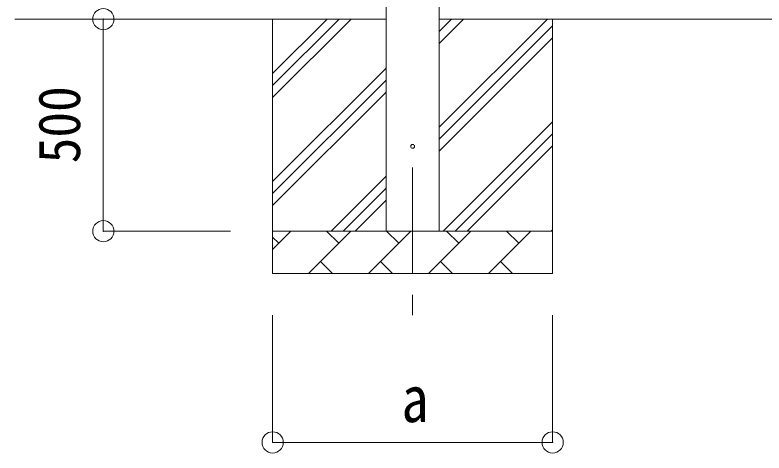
# Model space of a CAD drawing. Units: millimetres, scale not verified. Extents: x -13976 to 14131, y -9754 to 9646.
# Drawn here: x -9678 to -7913, y -703 to 330 of the extents above; entities that cross this region are included whole.
import ezdxf
from ezdxf.enums import TextEntityAlignment as Align

# ---------------------------------------------------------------- set-up
doc = ezdxf.new("R2010")
doc.units = ezdxf.units.MM
doc.header["$LTSCALE"] = 50
doc.header["$PDMODE"] = 32
doc.header["$PDSIZE"] = 50
doc.linetypes.add('CHAIN1', pattern=[8, 5, -1, 1, -1])
for name, color, linetype, lineweight in [('0-2_建具', 4, 'Continuous', 9), ('0-3_階段', 7, 'CHAIN1', 9), ('0-4_設備', 7, 'Continuous', 9), ('0-6_手摺', 5, 'Continuous', 5), ('0-8_外構', 6, 'Continuous', 9)]:
    doc.layers.add(name, color=color, linetype=linetype, lineweight=lineweight)
doc.styles.add('ＭＳ ゴシック', font='')
doc.styles.get('ＭＳ ゴシック').set_extended_font_data('MS Gothic')

msp = doc.modelspace()

# ---------------------------------------------------------------- linework, layer by layer
at = {"layer": '0-2_建具'}
for p, q in [((-8803.24, -180.22), (-8803.24, 2674.78)), ((-8678.24, 2674.78), (-8678.24, -180.22))]:
    msp.add_line(p, q, dxfattribs=at)
msp.add_circle((-8740.74, 19.78), 4.5, dxfattribs=at)
at = {"layer": '0-3_階段'}
msp.add_line((-8740.74, -30.22), (-8740.74, -378.34), dxfattribs=at)
at = {"layer": '0-4_設備'}
for p, q in [((-8803.24, 319.78), (-9677.97, 319.78)), ((-9070.74, 319.78), (-9070.74, -280.22)), ((-9070.74, 134.73), (-8885.69, 319.78)), ((-9070.74, 163.01), (-8913.97, 319.78)), ((-9070.74, 191.3), (-8942.26, 319.78)), ((-8678.24, 64.68), (-8423.14, 319.78)), ((-8678.24, 262.67), (-8621.13, 319.78)), ((-8678.24, 290.95), (-8649.42, 319.78)), ((-5930.24, 319.78), (-8678.24, 319.78)), ((-8410.74, 319.78), (-8410.74, -280.22)), ((-8678.24, 36.39), (-8410.74, 303.89)), ((-8678.24, 8.11), (-8410.74, 275.61)), ((-9070.74, -63.26), (-8803.24, 204.24)), ((-9070.74, -91.55), (-8803.24, 175.95)), ((-9070.74, -119.83), (-8803.24, 147.67)), ((-8668.58, -180.22), (-8410.74, 77.62)), ((-8640.3, -180.22), (-8410.74, 49.34)), ((-8612.01, -180.22), (-8410.74, 21.05)), ((-8933.14, -180.22), (-8803.24, -50.32)), ((-8904.86, -180.22), (-8803.24, -78.61)), ((-8876.57, -180.22), (-8803.24, -106.89)), ((-9070.74, -180.22), (-8410.74, -180.22)), ((-9070.74, -223.12), (-9027.85, -180.22)), ((-8986.43, -280.22), (-8886.43, -180.22)), ((-8914.98, -208.78), (-8943.53, -180.22)), ((-8845, -280.22), (-8745, -180.22)), ((-8773.56, -208.78), (-8802.11, -180.22)), ((-8703.58, -280.22), (-8603.58, -180.22)), ((-8632.14, -208.78), (-8660.69, -180.22)), ((-8562.16, -280.22), (-8462.16, -180.22)), ((-8490.71, -208.78), (-8519.27, -180.22)), ((-8414.02, -180.22), (-8410.74, -176.94)), ((-9056.4, -208.78), (-9070.74, -194.44)), ((-8957.87, -251.67), (-8929.32, -280.22)), ((-8816.45, -251.67), (-8787.9, -280.22)), ((-8675.03, -251.67), (-8646.48, -280.22)), ((-8533.61, -251.67), (-8505.05, -280.22)), ((-8410.74, -280.22), (-9070.74, -280.22))]:
    msp.add_line(p, q, dxfattribs=at)
at = {"layer": '0-6_手摺', "color": 6, "lineweight": 9}
msp.add_line((-9469.74, 319.78), (-9469.74, -180.22), dxfattribs=at)
at = {"layer": '0-8_外構'}
for p, q in [((-9469.74, 319.78), (-9169.74, 319.78)), ((-9469.74, -180.22), (-9169.74, -180.22)), ((-9070.74, -678.34), (-9070.74, -378.34)), ((-8410.74, -678.34), (-8410.74, -378.34)), ((-9070.74, -678.34), (-8410.74, -678.34))]:
    msp.add_line(p, q, dxfattribs=at)
for p in [(-9469.74, 319.78), (-9469.74, -180.22), (-9070.74, -678.34), (-8410.74, -678.34)]:
    msp.add_point(p, dxfattribs=at)

# ---------------------------------------------------------------- texts
at = {"layer": '0-8_外構', "color": 7, "style": 'ＭＳ ゴシック', "width": 0.9}
msp.add_text('500', height=98.97, rotation=90, dxfattribs=at).set_placement((-9494.74, -20.22), align=Align.BOTTOM_LEFT)
at = {"layer": '0-8_外構', "color": 7, "style": 'ＭＳ ゴシック', "width": 0.85}
msp.add_text('a', height=110, dxfattribs=at).set_placement((-8766.99, -663.34), align=Align.BOTTOM_LEFT)

doc.saveas('drawing.dxf')
